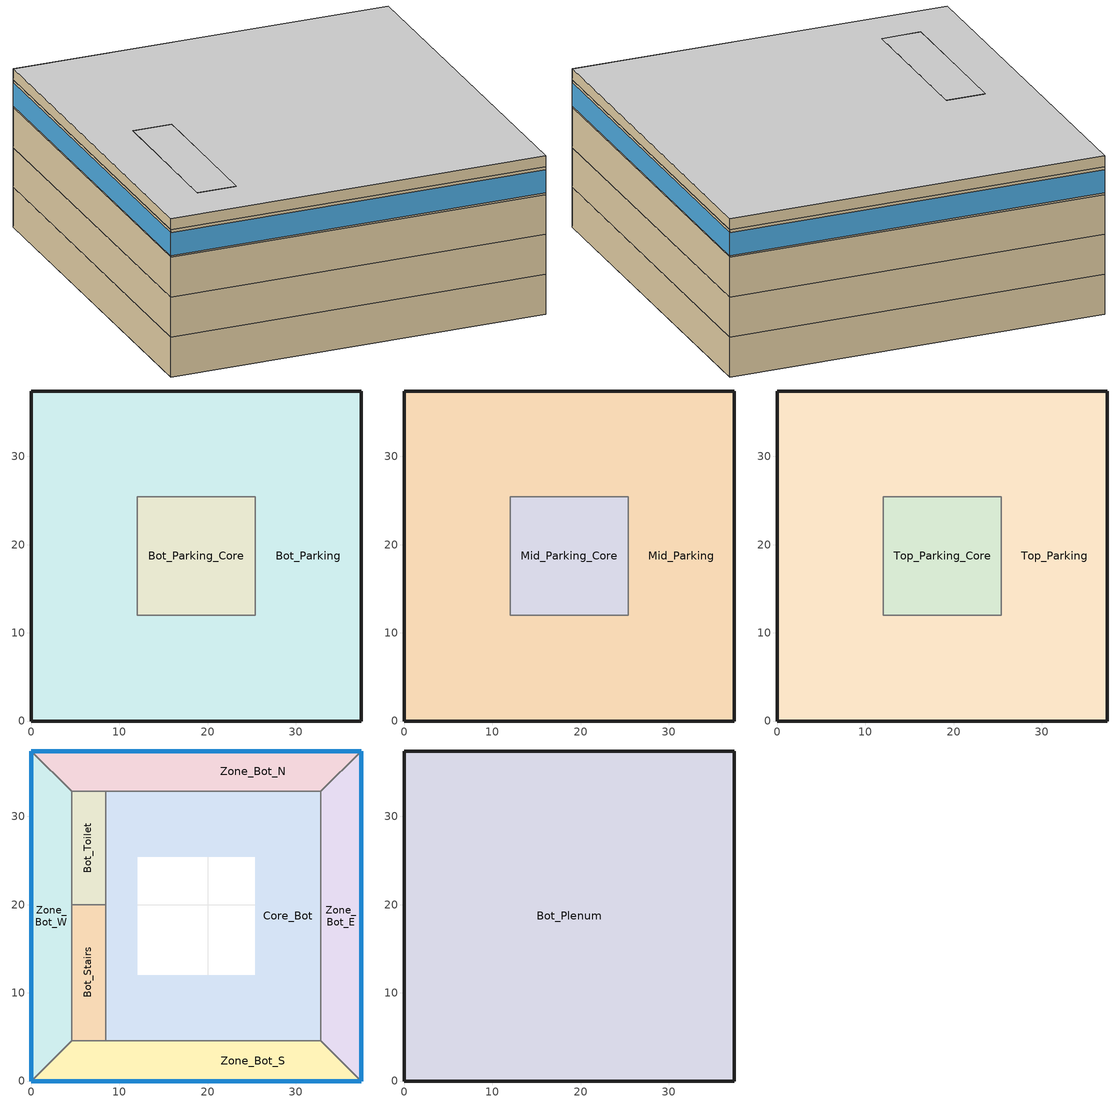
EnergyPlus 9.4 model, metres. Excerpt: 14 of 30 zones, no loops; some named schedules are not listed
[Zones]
Bot_Parking
 floor ground (SGP_Car_Park_Floor): 0,0 0,37.42 12,37.42 12,0 z0; 25.42,0 25.42,37.42 37.42,37.42 37.42,0 z0; 12,25.42 12,37.42 25.42,37.42 25.42,25.42 z0; 12,0 12,12 25.42,12 25.42,0 z0
 wall outside (SGP_Car_Park_Wall): 0,0 37.42,0 37.42,37.42 0,37.42 0,0 z0:4
 wall to Bot_Parking_Core (SGP_Infrared_Wall): 12,12 25.42,12 25.42,25.42 12,25.42 12,12 z0:4
 ceiling to Mid_Parking (SGP_Car_Park_Floor): 0,37.42 0,0 12,0 12,37.42 z4; 25.42,37.42 25.42,0 37.42,0 37.42,37.42 z4; 12,12 12,0 25.42,0 25.42,12 z4; 12,37.42 12,25.42 25.42,25.42 25.42,37.42 z4
Bot_Parking_Core
 floor ground (SGP_Car_Park_Floor): 12,12 12,25.42 25.42,25.42 25.42,12 z0
 wall to Bot_Parking (SGP_Infrared_Wall): 12,12 25.42,12 25.42,25.42 12,25.42 12,12 z0:4
 ceiling to Mid_Parking (SGP_Car_Park_Floor): 12,25.42 12,12 25.42,12 25.42,25.42 z4
Mid_Parking
 floor to Bot_Parking (SGP_Car_Park_Floor): 0,0 0,37.42 12,37.42 12,0 z4; 25.42,0 25.42,37.42 37.42,37.42 37.42,0 z4; 12,25.42 12,37.42 25.42,37.42 25.42,25.42 z4; 12,0 12,12 25.42,12 25.42,0 z4
 wall outside (SGP_Car_Park_Wall): 0,0 37.42,0 37.42,37.42 0,37.42 0,0 z4:8
 wall to Mid_Parking_Core (SGP_Infrared_Wall): 12,12 25.42,12 25.42,25.42 12,25.42 12,12 z4:8
 ceiling to Top_Parking (SGP_Car_Park_Floor): 0,37.42 0,0 12,0 12,37.42 z8; 25.42,37.42 25.42,0 37.42,0 37.42,37.42 z8; 12,12 12,0 25.42,0 25.42,12 z8; 12,37.42 12,25.42 25.42,25.42 25.42,37.42 z8
Mid_Parking_Core
 floor to Bot_Parking (SGP_Car_Park_Floor): 12,12 12,25.42 25.42,25.42 25.42,12 z4
 wall to Mid_Parking (SGP_Infrared_Wall): 12,12 25.42,12 25.42,25.42 12,25.42 12,12 z4:8
 ceiling to Top_Parking (SGP_Car_Park_Floor): 12,25.42 12,12 25.42,12 25.42,25.42 z8
Top_Parking
 floor to Mid_Parking (SGP_Car_Park_Floor): 0,0 0,37.42 12,37.42 12,0 z8; 25.42,0 25.42,37.42 37.42,37.42 37.42,0 z8; 12,25.42 12,37.42 25.42,37.42 25.42,25.42 z8; 12,0 12,12 25.42,12 25.42,0 z8
 wall outside (SGP_Car_Park_Wall): 0,0 37.42,0 37.42,37.42 0,37.42 0,0 z8:12
 wall to Top_Parking_Core (SGP_Infrared_Wall): 12,12 25.42,12 25.42,25.42 12,25.42 12,12 z8:12
Top_Parking_Core
 floor to Mid_Parking (SGP_Car_Park_Floor): 12,12 12,25.42 25.42,25.42 25.42,12 z8
 wall to Top_Parking (SGP_Infrared_Wall): 12,12 25.42,12 25.42,25.42 12,25.42 12,12 z8:12
 ceiling to Core_Bot (SGP_Car_Park_Floor): 12,25.42 12,12 25.42,12 25.42,25.42 z12
Core_Bot
 floor to Top_Parking (SGP_Floor): 12,32.84 12,4.57 8.46,4.57 8.46,32.84 z12; 32.84,32.84 32.84,4.57 25.42,4.57 25.42,32.84 z12; 25.42,12 25.42,4.57 12,4.57 12,12 z12; 25.42,32.84 25.42,25.42 12,25.42 12,32.84 z12
 wall to Zone_Bot_S (SGP_Infrared_Wall): 8.46,4.57 32.84,4.57 z12:14.8
 wall to Zone_Bot_N (SGP_Infrared_Wall): 32.84,32.84 8.46,32.84 z12:14.8
 wall to Zone_Bot_E (SGP_Infrared_Wall): 32.84,4.57 32.84,32.84 z12:14.8
 ceiling to Bot_Plenum (SGP_Drop_Ceiling): 8.46,32.84 8.46,4.57 32.84,4.57 32.84,32.84 z14.8
Zone_Bot_N
 floor to Top_Parking (SGP_Floor): 37.42,37.42 32.84,32.84 16.08,32.84 16.08,37.42 z12; 16.08,37.42 16.08,32.84 4.57,32.84 0,37.42 z12
 wall outside (SGP_Exterior_Wall): 37.42,37.42 0,37.42 z12:14.8
 wall to Zone_Bot_W (SGP_Infrared_Wall): 0,37.42 4.57,32.84 z12:14.8
 wall to Zone_Bot_E (SGP_Infrared_Wall): 32.84,32.84 37.42,37.42 z12:14.8
 window (SGP_DoublepaneWindow): 37.42,37.42 0,37.42 z12.2:14.5
 ceiling to Bot_Plenum (SGP_Drop_Ceiling): 0,37.42 4.57,32.84 32.84,32.84 37.42,37.42 z14.8
Zone_Bot_E
 floor to Top_Parking (SGP_Floor): 37.42,37.42 37.42,0 32.84,4.57 32.84,32.84 z12
 wall outside (SGP_Exterior_Wall): 37.42,0 37.42,37.42 z12:14.8
 wall to Zone_Bot_S (SGP_Infrared_Wall): 32.84,4.57 37.42,0 z12:14.8
 window (SGP_DoublepaneWindow): 37.42,0 37.42,37.42 z12.2:14.5
 ceiling to Bot_Plenum (SGP_Drop_Ceiling): 32.84,32.84 32.84,4.57 37.42,0 37.42,37.42 z14.8
Zone_Bot_S
 floor to Top_Parking (SGP_Floor): 16.08,4.57 16.08,0 0,0 4.57,4.57 z12; 32.84,4.57 37.42,0 16.08,0 16.08,4.57 z12
 wall outside (SGP_Exterior_Wall): 0,0 37.42,0 z12:14.8
 wall to Zone_Bot_W (SGP_Infrared_Wall): 4.57,4.57 0,0 z12:14.8
 window (SGP_DoublepaneWindow): 0,0 37.42,0 z12.2:14.5
 ceiling to Bot_Plenum (SGP_Drop_Ceiling): 4.57,4.57 0,0 37.42,0 32.84,4.57 z14.8
Zone_Bot_W
 floor to Top_Parking (SGP_Floor): 4.57,32.84 4.57,4.57 0,0 0,37.42 z12
 wall outside (SGP_Exterior_Wall): 0,37.42 0,0 z12:14.8
 window (SGP_DoublepaneWindow): 0,37.42 0,0 z12.2:14.5
 ceiling to Bot_Plenum (SGP_Drop_Ceiling): 0,37.42 0,0 4.57,4.57 4.57,32.84 z14.8
Bot_Toilet
 floor to Top_Parking (SGP_Floor): 8.46,32.84 8.46,19.99 4.57,19.99 4.57,32.84 z12
 wall to Bot_Stairs (SGP_Brick_Wall): 4.57,19.99 8.46,19.99 z12:14.8
 wall to Zone_Bot_N (SGP_Brick_Wall): 8.46,32.84 4.57,32.84 z12:14.8
 wall to Core_Bot (SGP_Brick_Wall): 8.46,19.99 8.46,32.84 z12:14.8
 wall to Zone_Bot_W (SGP_Brick_Wall): 4.57,32.84 4.57,19.99 z12:14.8
 ceiling to Bot_Plenum (SGP_Ceiling): 4.57,32.84 4.57,19.99 8.46,19.99 8.46,32.84 z14.8
Bot_Stairs
 floor to Top_Parking (SGP_Floor): 8.46,19.99 8.46,4.57 4.57,4.57 4.57,19.99 z12
 wall to Zone_Bot_S (SGP_Brick_Wall): 4.57,4.57 8.46,4.57 z12:14.8
 wall to Core_Bot (SGP_Brick_Wall): 8.46,4.57 8.46,19.99 z12:14.8
 wall to Zone_Bot_W (SGP_Brick_Wall): 4.57,19.99 4.57,4.57 z12:14.8
 wall to Bot_Plenum (SGP_Brick_Wall): 4.57,4.57 8.46,4.57 8.46,19.99 4.57,19.99 4.57,4.57 z14.8:15.9
 ceiling to Bot_Plenum (SGP_Ceiling): 4.57,19.99 4.57,4.57 8.46,4.57 8.46,19.99 z15.9
Bot_Plenum
 wall outside (SGP_Exterior_Wall): 37.42,37.42 0,37.42 0,0 37.42,0 37.42,37.42 z14.8:15.9
 ceiling adiabatic (SGP_Ceiling): 0,37.42 0,0 37.42,0 37.42,37.42 z15.9
[Building]
Large_Office: North Axis {deg}=0; Terrain=City; Loads Convergence Tolerance Value {W}=0.04; Temperature Convergence Tolerance Value {deltaC}=0.2; Solar Distribution=FullInteriorAndExterior; Maximum Number of Warmup Days=40; Minimum Number of Warmup Days=6
[Site:Location]
Singapore_SGP_Design_Conditions: Latitude {deg}=1.37; Longitude {deg}=103.98; Time Zone {hr}=8; Elevation {m}=16
[SizingPeriod:DesignDay] Day of Month=21; Day Type=SummerDesignDay; Maximum Dry-Bulb Temperature {C}=33.3; Daily Dry-Bulb Temperature Range {deltaC}=5.5; Dry-Bulb Temperature Range Modifier Type=DefaultMultipliers; Humidity Condition Type=Wetbulb; Wetbulb or DewPoint at Maximum Dry-Bulb {C}=27.8; Barometric Pressure {Pa}=101133; Wind Speed {m/s}=4.1; Wind Direction {deg}=30; Rain Indicator=No; Snow Indicator=No; Daylight Saving Time Indicator=No; Solar Model Indicator=ASHRAEtau; ASHRAE Clear Sky Optical Depth for Beam Irradiance (taub)=0.494; ASHRAE Clear Sky Optical Depth for Diffuse Irradiance (taud)=2.03
Name | Month
SGP_Design_Day_Feb | 2
SGP_Design_Day_Apr | 4
SGP_Design_Day_Jun | 6
SGP_Design_Day_Aug | 8
[Site:GroundTemperature:BuildingSurface]
27.55, 28.03, 28.32, 28.42, 28.26, 27.88, 27.4, 26.92, 26.59, 26.51, 26.68, 27.05
[Site:WaterMainsTemperature]
Calculation Method=Correlation; Annual Average Outdoor Air Temperature {C}=26.98; Maximum Difference In Monthly Average Outdoor Air Temperatures {deltaC}=1.7
[Material] Thermal Absorptance=0.9; Solar Absorptance=0.7
Name | Roughness | Thickness {m} | Conductivity {W/m-K} | Density {kg/m3} | Specific Heat {J/kg-K} | Visible Absorptance
SGP_Aluminum_Shadow_Box_3mm | Smooth | 0.003 | 211 | 2672 | 900 | 0.7
SGP_Concrete_200mm | MediumRough | 0.2 | 1.442 | 2400 | 832 | 0.7
SGP_Concrete_150mm | MediumRough | 0.15 | 1.442 | 2400 | 832 | 0.7
SGP_Concrete_100mm | MediumRough | 0.1 | 1.442 | 2400 | 832 | 0.7
SGP_Semi_Rigid_Insulation_75mm | MediumSmooth | 0.075 | 0.0335 | 180 | 840 | 0.7
SGP_Wood_150mm | MediumRough | 0.15 | 0.125 | 608 | 1210 | 0.7
SGP_Covered_Brick_100mm | Rough | 0.1 | 0.807 | 1760 | 843 | 0.7
SGP_Ceiling_Tile_15mm | MediumSmooth | 0.015 | 0.057 | 288 | 1339 | 0.2
SGP_Glass_6mm | Smooth | 0.006 | 1.053 | 2500 | 840 | 0.7
[Material:NoMass]
SGP_Carpet: Roughness=VeryRough; Thermal Resistance {m2-K/W}=0.217; Thermal Absorptance=0.9; Solar Absorptance=0.7; Visible Absorptance=0.7
[Material:InfraredTransparent]
SGP_IRTMaterial
[Material:AirGap]
SGP_Air_Gap_150mm: Thermal Resistance {m2-K/W}=0.16
[WindowMaterial:Glazing] Optical Data Type=SpectralAverage; Thickness {m}=0.006; Infrared Transmittance at Normal Incidence=0; Front Side Infrared Hemispherical Emissivity=0.84; Conductivity {W/m-K}=0.9; Dirt Correction Factor for Solar and Visible Transmittance=1; Solar Diffusing=No; Young's modulus {Pa}=7.2e+10; Poisson's ratio=0.22
Name | Solar Transmittance at Normal Incidence | Front Side Solar Reflectance at Normal Incidence | Back Side Solar Reflectance at Normal Incidence | Visible Transmittance at Normal Incidence | Front Side Visible Reflectance at Normal Incidence | Back Side Visible Reflectance at Normal Incidence | Back Side Infrared Hemispherical Emissivity
SGP_Ref_B_Clear_Lo_6mm | 0.15 | 0.22 | 0.38 | 0.2 | 0.23 | 0.33 | 0.58
SGP_Clear_6mm | 0.775 | 0.071 | 0.071 | 0.881 | 0.08 | 0.08 | 0.84
[WindowMaterial:Gas]
SGP_Argon_13mm: Gas Type=Argon; Thickness {m}=0.013
[Construction]
SGP_Exterior_Wall: SGP_Glass_6mm, SGP_Air_Gap_150mm, SGP_Aluminum_Shadow_Box_3mm, SGP_Semi_Rigid_Insulation_75mm
SGP_Car_Park_Wall: SGP_Concrete_150mm
SGP_Car_Park_Floor: SGP_Concrete_200mm
SGP_Infrared_Wall: SGP_IRTMaterial
SGP_DoublepaneWindow: SGP_Ref_B_Clear_Lo_6mm, SGP_Argon_13mm, SGP_Clear_6mm
SGP_Floor: SGP_Concrete_100mm, SGP_Carpet
SGP_Ceiling: SGP_Carpet, SGP_Concrete_100mm
SGP_Drop_Ceiling: SGP_Ceiling_Tile_15mm
SGP_Brick_Wall: SGP_Covered_Brick_100mm
SGP_InteriorFurnishings: SGP_Wood_150mm
[Zone] Multiplier=1
Name | Type | Ceiling Height {m} | Volume {m3} | Floor Area {m2} | Part of Total Floor Area
Core_Bot; Zone_Bot_N; Zone_Bot_E; Zone_Bot_S; Zone_Bot_W; Bot_Toilet; Bot_Stairs | 1 | AutoCalculate | AutoCalculate | AutoCalculate | Yes
Bot_Plenum |  | AutoCalculate | 1474 | 1340 | No
Bot_Parking; Mid_Parking; Top_Parking | 1 | 3.8 | 4758 | 1220 | No
Bot_Parking_Core; Mid_Parking_Core; Top_Parking_Core | 1 | 3.8 | 702 | 180 | No
[InternalMass] Construction=SGP_InteriorFurnishings
Name | Zone or ZoneList | Surface Area {m2}
Core_Bot_InternalMass | Core_Bot | 1683.89
Zone_Bot_N_InternalMass | Zone_Bot_N | 324.028
Zone_Bot_E_InternalMass | Zone_Bot_E | 324.028
Zone_Bot_S_InternalMass | Zone_Bot_S | 324.028
Zone_Bot_W_InternalMass | Zone_Bot_W | 324.028
[Shading:Overhang] Height above Window or Door {m}=0; Tilt Angle from Window/Door {deg}=90; Left extension from Window/Door Width {m}=0; Right extension from Window/Door Width {m}=0; Depth {m}=0.6
Name | Window or Door
Zone_Bot_N_Wall_N_Shade | Zone_Bot_N_Wall_N_Window
Zone_Bot_E_Wall_E_Shade | Zone_Bot_E_Wall_E_Window
Zone_Bot_S_Wall_S_Shade | Zone_Bot_S_Wall_S_Window
Zone_Bot_W_Wall_W_Shade | Zone_Bot_W_Wall_W_Window
Zone_Mid_N_Wall_N_Shade | Zone_Mid_N_Wall_N_Window
Zone_Mid_E_Wall_E_Shade | Zone_Mid_E_Wall_E_Window
Zone_Mid_S_Wall_S_Shade | Zone_Mid_S_Wall_S_Window
Zone_Mid_W_Wall_W_Shade | Zone_Mid_W_Wall_W_Window
Zone_Top_N_Wall_N_Shade | Zone_Top_N_Wall_N_Window
Zone_Top_E_Wall_E_Shade | Zone_Top_E_Wall_E_Window
Zone_Top_S_Wall_S_Shade | Zone_Top_S_Wall_S_Window
Zone_Top_W_Wall_W_Shade | Zone_Top_W_Wall_W_Window
[People] Number of People Schedule=Sch_Occupancy; Number of People Calculation Method=Area/Person; Zone Floor Area per Person {m2/person}=10; Fraction Radiant=0.58; Sensible Heat Fraction=AutoCalculate; Activity Level Schedule=Sch_Activity; Enable ASHRAE 55 Comfort Warnings=No; Mean Radiant Temperature Calculation Type=ZoneAveraged; Work Efficiency Schedule=Sch_Work_Eff; Clothing Insulation Calculation Method=ClothingInsulationSchedule; Clothing Insulation Schedule=Sch_Clothing; Air Velocity Schedule=Sch_Air_Velo; Thermal Comfort Model 1 Type=Fanger
Name | Zone or ZoneList
Core_Bot | Core_Bot
Zone_Bot_N | Zone_Bot_N
Zone_Bot_E | Zone_Bot_E
Zone_Bot_S | Zone_Bot_S
Zone_Bot_W | Zone_Bot_W
[Lights] Design Level Calculation Method=Watts/Area; Return Air Fraction=0; Fraction Radiant=0; Fraction Visible=0.85; Fraction Replaceable=1; Return Air Fraction Calculated from Plenum Temperature=No; Return Air Fraction Function of Plenum Temperature Coefficient 1=0; Return Air Fraction Function of Plenum Temperature Coefficient 2 {1/K}=0
Name | Zone or ZoneList | Schedule | Watts per Zone Floor Area {W/m2}
Core_Bot_Lights | Core_Bot | Sch_Lighting_Offices&Toilets | 5
Zone_Bot_N_Lights | Zone_Bot_N | Sch_Lighting_Offices&Toilets | 5
Zone_Bot_E_Lights | Zone_Bot_E | Sch_Lighting_Offices&Toilets | 5
Zone_Bot_S_Lights | Zone_Bot_S | Sch_Lighting_Offices&Toilets | 5
Zone_Bot_W_Lights | Zone_Bot_W | Sch_Lighting_Offices&Toilets | 5
Bot_Parking_Lights | Bot_Parking | Sch_Lighting_Carpark | 3
Bot_Parking_Core_Lights | Bot_Parking_Core | Sch_Lighting_Carpark | 3
Mid_Parking_Lights | Mid_Parking | Sch_Lighting_Carpark | 3
Mid_Parking_Core_Lights | Mid_Parking_Core | Sch_Lighting_Carpark | 3
Top_Parking_Lights | Top_Parking | Sch_Lighting_Carpark | 3
Top_Parking_Core_Lights | Top_Parking_Core | Sch_Lighting_Carpark | 3
Bot_Stairs_Lights | Bot_Stairs | Sch_Lighting_Staircase | 5
Bot_Toilet_Lights | Bot_Toilet | Sch_Lighting_Offices&Toilets | 5
[ElectricEquipment] Design Level Calculation Method=Watts/Area; Fraction Latent=0; Fraction Radiant=0.3; Fraction Lost=0
Name | Zone or ZoneList | Schedule | Watts per Zone Floor Area {W/m2}
Core_Bot_MiscPlug_Equip | Core_Bot | Sch_Equipment | 14
Zone_Bot_N_MiscPlug_Equip | Zone_Bot_N | Sch_Equipment | 14
Zone_Bot_E_MiscPlug_Equip | Zone_Bot_E | Sch_Equipment | 14
Zone_Bot_S_MiscPlug_Equip | Zone_Bot_S | Sch_Equipment | 14
Zone_Bot_W_MiscPlug_Equip | Zone_Bot_W | Sch_Equipment | 14
Core_Bot_Personal_Fans | Core_Bot | Sch_Occupancy | 0.5
Zone_Bot_N_Personal_Fans | Zone_Bot_N | Sch_Occupancy | 0.5
Zone_Bot_E_Personal_Fans | Zone_Bot_E | Sch_Occupancy | 0.5
Zone_Bot_S_Personal_Fans | Zone_Bot_S | Sch_Occupancy | 0.5
Zone_Bot_W_Personal_Fans | Zone_Bot_W | Sch_Occupancy | 0.5
[Daylighting:Controls] Daylighting Method=SplitFlux; Availability Schedule=Sch_Daylight_Control_Availability; Lighting Control Type=Continuous; Minimum Input Power Fraction for Continuous or ContinuousOff Dimming Control=0.3; Minimum Light Output Fraction for Continuous or ContinuousOff Dimming Control=0.2; Number of Stepped Control Steps=1; Probability Lighting will be Reset When Needed in Manual Stepped Control=1; Glare Calculation Azimuth Angle of View Direction Clockwise from Zone y-Axis {deg}=90; Maximum Allowable Discomfort Glare Index=19; Fraction of Zone Controlled by Reference Point 1=1; Illuminance Setpoint at Reference Point 1 {lux}=500
Name | Zone | Glare Calculation Daylighting Reference Point | Daylighting Reference Point 1
Zone_Bot_N_DaylCtrl | Zone_Bot_N | Zone_Bot_N_DaylRefPt1 | Zone_Bot_N_DaylRefPt1
Zone_Bot_E_DaylCtrl | Zone_Bot_E | Zone_Bot_E_DaylRefPt1 | Zone_Bot_E_DaylRefPt1
Zone_Bot_S_DaylCtrl | Zone_Bot_S | Zone_Bot_S_DaylRefPt1 | Zone_Bot_S_DaylRefPt1
Zone_Bot_W_DaylCtrl | Zone_Bot_W | Zone_Bot_W_DaylRefPt1 | Zone_Bot_W_DaylRefPt1
[ZoneInfiltration:DesignFlowRate] Schedule=Sch_Infiltration; Design Flow Rate Calculation Method=AirChanges/Hour; Air Changes per Hour {1/hr}=0.2; Constant Term Coefficient=1; Temperature Term Coefficient=0; Velocity Term Coefficient=0; Velocity Squared Term Coefficient=0
Name | Zone or ZoneList
Zone_Bot_N_Infiltration | Zone_Bot_N
Zone_Bot_S_Infiltration | Zone_Bot_S
Zone_Bot_E_Infiltration | Zone_Bot_E
Zone_Bot_W_Infiltration | Zone_Bot_W
[ZoneVentilation:DesignFlowRate] Design Flow Rate Calculation Method=AirChanges/Hour; Velocity Squared Term Coefficient=0; Minimum Indoor Temperature {C}=-100; Maximum Indoor Temperature {C}=100; Delta Temperature {deltaC}=-100; Minimum Outdoor Temperature {C}=-100; Maximum Outdoor Temperature {C}=100; Maximum Wind Speed {m/s}=40
Name | Zone or ZoneList | Schedule | Air Changes per Hour {1/hr} | Ventilation Type | Fan Pressure Rise {Pa} | Fan Total Efficiency | Constant Term Coefficient | Temperature Term Coefficient | Velocity Term Coefficient
Bot_Parking_Core_Exhaust_Fan | Bot_Parking_Core | Sch_Always_On | 1.2 | Exhaust | 800 | 0.65 | 1 | 0 | 0
Bot_Parking_Natural_Vent | Bot_Parking | Sch_Always_On | 6 | Natural | 0 | 1 | 0.606 | 0.0202 | 0.000598
Mid_Parking_Core_Exhaust_Fan | Mid_Parking_Core | Sch_Always_On | 1.2 | Exhaust | 800 | 0.65 | 1 | 0 | 0
Mid_Parking_Natural_Vent | Mid_Parking | Sch_Always_On | 6 | Natural | 0 | 1 | 0.606 | 0.0202 | 0.000598
Top_Parking_Core_Exhaust_Fan | Top_Parking_Core | Sch_Always_On | 1.2 | Exhaust | 800 | 0.65 | 1 | 0 | 0
Top_Parking_Natural_Vent | Top_Parking | Sch_Always_On | 6 | Natural | 0 | 1 | 0.606 | 0.0202 | 0.000598
Bot_Stairs_Ventilation | Bot_Stairs | Sch_ACMV | 4 | Exhaust | 600 | 0.65 | 1 | 0 | 0
[ZoneMixing]
Bot_Toilet_Mixing: Zone=Bot_Toilet; Schedule=Sch_ACMV; Design Flow Rate Calculation Method=Flow/Zone; Design Flow Rate {m3/s}=0.388889; Source Zone=Core_Bot; Delta Temperature {deltaC}=0
[ZoneCrossMixing] Schedule=Sch_Always_On; Design Flow Rate Calculation Method=AirChanges/Hour; Air Changes per Hour {1/hr}=1.2; Delta Temperature {deltaC}=0
Name | Zone | Source Zone
Bot_Parking_Core_CrossMix | Bot_Parking_Core | Bot_Parking
Mid_Parking_Core_CrossMix | Mid_Parking_Core | Mid_Parking
Top_Parking_Core_CrossMix | Top_Parking_Core | Top_Parking
[Exterior:Lights] Control Option=ScheduleNameOnly
Name | Schedule | Design Level {W}
Exterior_Facade_Lights | Sch_ExteriorFacadeLights | 18228
Exterior_Walkway_Lights | Sch_ExteriorWalkwayLights | 4000
[Exterior:FuelEquipment] Fuel Use Type=electricity
Name | Schedule | Design Level {W}
Misc_Pumps | Sch_MiscPumps | 2933.3
LiFTs | Sch_LiFTs | 270000
ElecRoomVent | Sch_Always_On | 12000
MechRoomVent | Sch_Chiller | 16000
[Zone equipment]
Bot_Toilet: Bot_Toilet_Exhaust_Fan
[Fan:ZoneExhaust] Availability Schedule=Sch_ACMV; Fan Total Efficiency=0.65; Maximum Flow Rate {m3/s}=0.388889; System Availability Manager Coupling Mode=Coupled; Balanced Exhaust Fraction Schedule=Sch_Always_On
Name | Pressure Rise {Pa}
Bot_Toilet_Exhaust_Fan; Top_Toilet_Exhaust_Fan | 800
Mid_Toilet_Exhaust_Fan | 12000
[AirLoopHVAC:ReturnPlenum]
Groundfloor_Return_Plenum: Zone=Bot_Plenum
[Schedule:Compact]
Sch_Activity: Through: 12/31, For: AllDays, Until: 24:00, 130
Sch_Work_Eff: Through: 12/31, For: AllDays, Until: 24:00, 0
Sch_Occupancy: Through: 12/31, For: Weekdays, Until: 01:00, 0, Until: 02:00, 0, Until: 03:00, 0, Until: 04:00, 0, Until: 05:00, 0, Until: 06:00, 0, Until: 07:00, 0, Until: 08:00, 0.2, Until: 09:00, 0.38, Until: 10:00, 0.38, Until: 11:00, 0.38, Until: 12:00, 0.38, Until: 13:00, 0.2, Until: 14:00, 0.38, Until: 15:00, 0.38, Until: 16:00, 0.38, Until: 17:00, 0.38, Until: 18:00, 0.2, Until: 19:00, 0.02, Until: 20:00, 0, Until: 21:00, 0, Until: 22:00, 0, Until: 23:00, 0, Until: 24:00, 0, For: Saturday, Until: 01:00, 0, Until: 02:00, 0, Until: 03:00, 0, Until: 04:00, 0, Until: 05:00, 0, Until: 06:00, 0, Until: 07:00, 0.1, Until: 08:00, 0.1, Until: 09:00, 0.3, Until: 10:00, 0.3, Until: 11:00, 0.3, Until: 12:00, 0.1, Until: 13:00, 0, Until: 14:00, 0, Until: 15:00, 0, Until: 16:00, 0, Until: 17:00, 0, Until: 18:00, 0, Until: 19:00, 0, Until: 20:00, 0, Until: 21:00, 0, Until: 22:00, 0, Until: 23:00, 0, Until: 24:00, 0, For: Sunday Holidays, Until: 01:00, 0, Until: 02:00, 0, Until: 03:00, 0, Until: 04:00, 0, Until: 05:00, 0, Until: 06:00, 0, Until: 07:00, 0, Until: 08:00, 0, Until: 09:00, 0, Until: 10:00, 0, Until: 11:00, 0, Until: 12:00, 0, Until: 13:00, 0, Until: 14:00, 0, Until: 15:00, 0, Until: 16:00, 0, Until: 17:00, 0, Until: 18:00, 0, Until: 19:00, 0, Until: 20:00, 0, Until: 21:00, 0, Until: 22:00, 0, Until: 23:00, 0, Until: 24:00, 0, For: SummerDesignDay AllOtherDays, Until: 01:00, 0, Until: 02:00, 0, Until: 03:00, 0, Until: 04:00, 0, Until: 05:00, 0, Until: 06:00, 0, Until: 07:00, 0, Until: 08:00, 1, Until: 09:00, 1, Until: 10:00, 1, Until: 11:00, 1, Until: 12:00, 1, Until: 13:00, 1, Until: 14:00, 1, Until: 15:00, 1, Until: 16:00, 1, Until: 17:00, 1, Until: 18:00, 0, Until: 19:00, 0, Until: 20:00, 0, Until: 21:00, 0, Until: 22:00, 0, Until: 23:00, 0, Until: 24:00, 0
